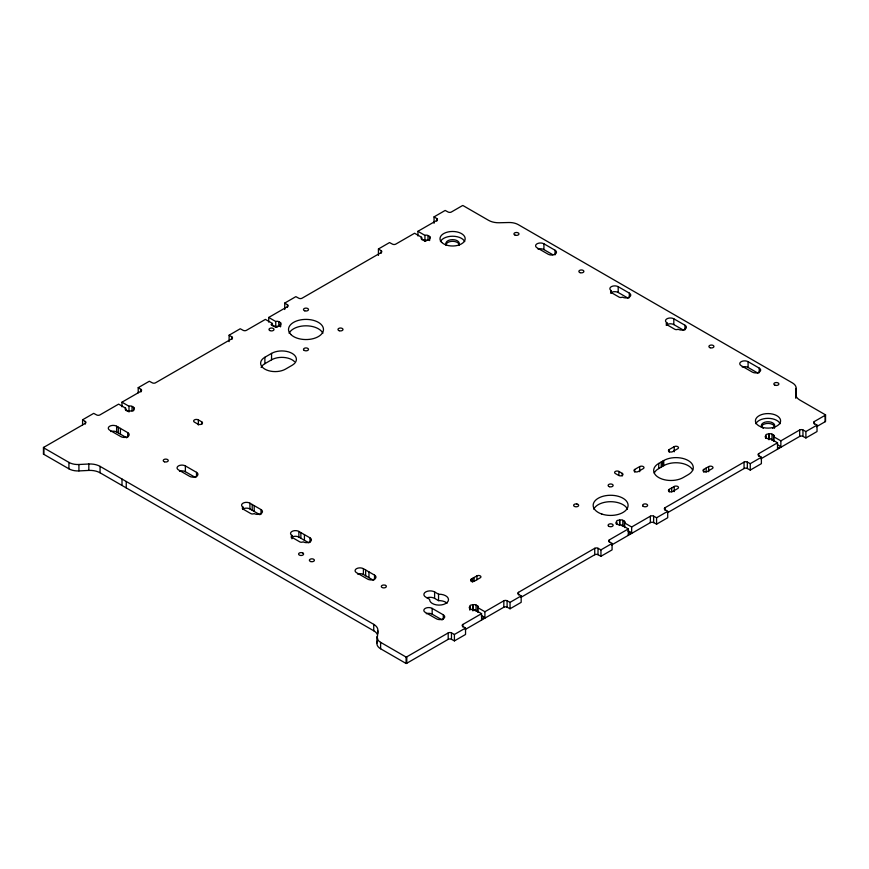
<?xml version="1.0" encoding="UTF-8"?>
<svg xmlns="http://www.w3.org/2000/svg" width="869" height="869" viewBox="0 0 869 869"><rect width="100%" height="100%" fill="white"/><g stroke="black" fill="none" stroke-linecap="round" stroke-linejoin="round"><path stroke-width="1.3" d="M795.689 397.741L796.113 388.378A12.59 7.267 0 0 0 792.441 382.925L518.272 224.637A12.59 7.267 0 0 0 508.821 222.518L499.273 222.757A14.165 8.179 0 0 1 488.639 220.368L462.905 205.518A1.575 0.912 0 0 0 462.199 205.757L451.402 211.993A2.357 1.358 0 0 1 448.122 212.025L445.178 210.439L434.055 216.87L434.055 223.29M795.863 398.111L796.113 388.378M481.567 620.075L481.567 613.655L462.862 624.453A2.357 1.358 0 0 0 462.797 626.353L465.545 628.048L465.545 634.468L454.411 640.898L451.478 639.312A2.357 1.358 0 0 0 448.198 639.345L406.801 663.243A1.575 0.912 0 0 1 406.095 663.481L380.611 648.774A12.59 7.267 0 0 1 376.972 642.995L377.83 630.861A14.165 8.179 0 0 0 373.746 624.366L100.065 466.371A14.165 8.179 0 0 0 88.823 464.003L78.927 464.502A12.59 7.267 0 0 1 68.933 462.406L43.45 447.687A1.575 0.912 0 0 1 43.852 447.285L85.26 423.377A2.357 1.358 0 0 0 85.314 421.487L82.577 419.792L93.7 413.362L96.644 414.947A2.357 1.358 0 0 0 99.924 414.915L118.629 404.118L125.657 408.18A2.357 1.358 0 0 0 125.918 409.929L127.471 410.831A2.357 1.358 0 0 0 130.502 410.972L130.687 410.874A2.357 1.358 0 0 0 133.087 410.537A2.357 1.358 0 0 0 133.663 409.158L133.848 409.049A2.357 1.358 0 0 0 133.587 407.3L132.034 406.399A2.357 1.358 0 0 0 128.992 406.247L121.964 402.184L121.964 406.811M376.972 642.995L377.657 638.433M138.204 392.81L138.204 387.672L149.338 381.252L152.271 382.827A2.357 1.358 0 0 0 155.551 382.794L231.795 338.78A2.357 1.358 0 0 0 231.849 336.89L229.112 335.195L240.235 328.764L243.179 330.35A2.357 1.358 0 0 0 246.448 330.318L265.382 319.39L272.41 323.453A2.357 1.358 0 0 0 272.67 325.202L274.224 326.103A2.357 1.358 0 0 0 277.265 326.244L277.439 326.147A2.357 1.358 0 0 0 279.84 325.81A2.357 1.358 0 0 0 280.415 324.419L280.6 324.322A2.357 1.358 0 0 0 280.35 322.562L278.786 321.671A2.357 1.358 0 0 0 275.755 321.519L268.717 317.457L268.717 322.084M284.739 309.494L284.739 303.075L295.862 296.644L298.806 298.23A2.357 1.358 0 0 0 302.086 298.197L381.111 252.575A2.357 1.358 0 0 0 381.165 250.685L378.428 248.979L389.551 242.56L392.484 244.146A2.357 1.358 0 0 0 395.764 244.113L414.589 233.25L421.617 237.302A2.357 1.358 0 0 0 421.867 239.062L423.431 239.963A2.357 1.358 0 0 0 426.462 240.105L426.646 239.996A2.357 1.358 0 0 0 429.047 239.67A2.357 1.358 0 0 0 429.623 238.28L429.807 238.182A2.357 1.358 0 0 0 429.547 236.422L427.993 235.532A2.357 1.358 0 0 0 424.952 235.38L417.924 231.317L417.924 235.944M121.964 402.184L140.887 391.256A2.357 1.358 0 0 0 140.952 389.366L138.204 387.672M268.717 317.457L287.422 306.659A2.357 1.358 0 0 0 287.476 304.769L284.739 303.075M417.924 231.317L436.738 220.454A2.357 1.358 0 0 0 436.792 218.564L434.055 216.87M264.882 357.257L271.552 353.401A14.556 8.408 0 0 1 292.136 353.401A14.556 8.408 0 0 1 292.136 365.284L285.466 369.14A14.556 8.408 0 0 1 264.882 369.14A14.556 8.408 0 0 1 264.882 357.257L264.882 363.676A14.556 8.408 0 0 0 261.113 367.446M264.882 363.676L271.552 359.82A14.556 8.408 0 0 1 294.45 361.569M634.696 469.466L639.703 466.577A2.52 1.456 0 0 1 643.266 466.577A2.52 1.456 0 0 1 643.266 468.63L638.259 471.519A2.52 1.456 0 0 1 634.696 471.519A2.52 1.456 0 0 1 634.696 469.466L634.696 472.041M669.195 449.555L674.203 446.666A2.52 1.456 0 0 1 677.755 446.666A2.52 1.456 0 0 1 677.755 448.719L672.747 451.608A2.52 1.456 0 0 1 669.195 451.608A2.52 1.456 0 0 1 669.195 449.555L669.195 452.119M658.735 463.427L663.742 460.537A17.304 9.993 0 0 1 688.215 460.537A17.304 9.993 0 0 1 688.215 474.67L683.208 477.559A17.304 9.993 0 0 1 658.735 477.559A17.304 9.993 0 0 1 658.735 463.427L658.735 468.565A17.304 9.993 0 0 0 654.248 473.051M658.735 468.565L663.742 465.675A17.304 9.993 0 0 1 692.702 470.162M471.324 579.102L476.896 575.886A2.357 1.358 0 0 1 480.231 575.886A2.357 1.358 0 0 1 480.231 577.809L474.67 581.024A2.357 1.358 0 0 1 471.324 581.024A2.357 1.358 0 0 1 471.324 579.102L471.324 581.665M669.195 489.377L674.203 486.488A2.52 1.456 0 0 1 677.755 486.488A2.52 1.456 0 0 1 677.755 488.541L672.747 491.441A2.52 1.456 0 0 1 669.195 491.441A2.52 1.456 0 0 1 669.195 489.377L669.195 491.952M703.684 469.466L708.691 466.577A2.52 1.456 0 0 1 712.254 466.577A2.52 1.456 0 0 1 712.254 468.63L707.247 471.519A2.52 1.456 0 0 1 703.684 471.519A2.52 1.456 0 0 1 703.684 469.466L703.684 472.041M469.684 609.104L469.868 606.692A2.357 1.358 0 0 1 470.433 605.302A2.357 1.358 0 0 1 472.845 604.976L473.018 604.867A2.357 1.358 0 0 1 476.06 605.02L477.613 605.921A2.357 1.358 0 0 1 477.874 607.67L477.874 612.297M765.643 438.237L765.817 435.825A2.357 1.358 0 0 1 766.393 434.435A2.357 1.358 0 0 1 768.793 434.109L768.978 434A2.357 1.358 0 0 1 772.02 434.142L773.573 435.043A2.357 1.358 0 0 1 773.823 436.803L773.823 441.419M616.436 524.376L616.621 521.965A2.357 1.358 0 0 1 617.196 520.574A2.357 1.358 0 0 1 619.597 520.249L619.771 520.14A2.357 1.358 0 0 1 622.812 520.292L624.366 521.183A2.357 1.358 0 0 1 624.626 522.942L624.626 527.57M376.972 636.575A12.59 7.267 0 0 0 380.611 642.343L406.095 657.062A1.575 0.912 0 0 0 406.801 656.823L448.198 632.925A2.357 1.358 0 0 1 451.478 632.882L454.411 634.468L465.545 628.048M477.874 607.67L484.902 611.733L503.824 600.805A2.357 1.358 0 0 1 507.105 600.772L510.049 602.347L521.172 595.928L518.435 594.233A2.357 1.358 0 0 1 518.489 592.332L594.733 548.317A2.357 1.358 0 0 1 598.013 548.285L600.946 549.871L612.08 543.451L609.332 541.745A2.357 1.358 0 0 1 609.386 539.855L628.32 528.928L628.32 535.347M624.626 522.942L631.654 527.005L650.36 516.197A2.357 1.358 0 0 1 653.64 516.164L656.584 517.75L667.707 511.33L664.97 509.625A2.357 1.358 0 0 1 665.024 507.735L744.049 462.112A2.357 1.358 0 0 1 747.329 462.08L750.262 463.666L761.385 457.235L758.648 455.541A2.357 1.358 0 0 1 758.702 453.651L777.527 442.788L777.527 449.208M773.823 436.803L780.862 440.855L799.676 429.992A2.357 1.358 0 0 1 802.956 429.959L805.9 431.545L817.023 425.126L814.275 423.42A2.357 1.358 0 0 1 814.34 421.53L825.148 415.295A1.575 0.912 0 0 0 825.55 414.882L799.828 400.033A14.165 8.179 0 0 1 795.689 393.885M481.567 619.434L484.902 617.511L481.383 615.48M628.32 534.707L631.654 532.784L628.146 530.753M777.527 448.567L780.862 446.644L777.342 444.613M465.197 629.525L503.824 607.225A2.357 1.358 0 0 1 507.105 607.192L510.049 608.778L521.172 602.347L521.172 595.928M520.835 597.405L594.733 554.748A2.357 1.358 0 0 1 598.013 554.715L600.946 556.29L612.08 549.871L612.08 543.451M611.613 544.993L650.36 522.627A2.357 1.358 0 0 1 653.64 522.595L656.584 524.17L667.707 517.75L667.707 511.33M667.349 512.819L744.049 468.543A2.357 1.358 0 0 1 747.329 468.5L750.262 470.086L761.385 463.666L761.385 457.235M760.918 458.799L799.676 436.423A2.357 1.358 0 0 1 802.956 436.39L805.9 437.965L817.023 431.545L817.023 425.126M816.502 426.712L825.148 421.715A1.575 0.912 0 0 0 825.55 421.313L825.55 414.882M43.45 447.687L43.45 454.118L68.933 468.825A12.59 7.267 0 0 0 78.927 470.922L88.823 470.422A14.165 8.179 0 0 1 100.065 472.79L373.746 630.796A14.165 8.179 0 0 1 377.591 634.924M555.052 250.239A4.877 2.813 0 0 1 555.052 254.215A4.877 2.813 0 0 1 548.154 254.215L537.031 247.795A4.877 2.813 0 0 1 537.031 243.809A4.877 2.813 0 0 1 543.929 243.809L555.052 250.239L555.052 254.867M611.298 292.983L611.298 290.67A4.877 2.813 0 0 1 611.298 286.694A4.877 2.813 0 0 1 618.196 286.694L629.319 293.114L629.319 297.741M666.925 325.104L666.925 322.79A4.877 2.813 0 0 1 666.925 318.814A4.877 2.813 0 0 1 673.823 318.814L684.957 325.234L684.957 329.862M759.224 368.108A4.877 2.813 0 0 1 759.224 372.095A4.877 2.813 0 0 1 752.326 372.095L741.192 365.675A4.877 2.813 0 0 1 741.192 361.689A4.877 2.813 0 0 1 748.09 361.689L759.224 368.108L759.224 372.736M538.041 249.142A4.877 2.813 0 0 1 543.929 249.599L552.825 254.736M610.516 293.059A4.877 2.813 0 0 1 618.196 292.473L628.211 298.252M666.154 325.169A4.877 2.813 0 0 1 673.823 324.593L683.838 330.372M742.202 367.022A4.877 2.813 0 0 1 748.09 367.468L758.105 373.246M777.527 442.788L770.488 438.726A2.357 1.358 0 0 1 767.457 438.584L765.893 437.683A2.357 1.358 0 0 1 765.643 435.923M771.335 439.66A2.357 1.358 0 0 1 772.02 439.931L773.573 440.822A2.357 1.358 0 0 1 773.91 441.072M421.443 239.127L424.952 241.158A2.357 1.358 0 0 1 426.244 240.909M622.237 473.377A2.52 1.456 0 0 1 622.237 475.441A2.52 1.456 0 0 1 618.674 475.441L615.339 473.507A2.52 1.456 0 0 1 615.339 471.454A2.52 1.456 0 0 1 618.891 471.454L622.237 473.377L622.237 475.951M628.32 528.928L621.292 524.865A2.357 1.358 0 0 1 618.25 524.724L616.697 523.822A2.357 1.358 0 0 1 616.436 522.073M271.063 324.593L275.755 327.298L275.755 321.519M628.146 531.393L631.654 533.425L631.654 527.005M201.684 421.813A2.748 1.586 0 0 1 201.684 424.061A2.748 1.586 0 0 1 197.784 424.061L194.45 422.138A2.748 1.586 0 0 1 194.45 419.89A2.748 1.586 0 0 1 198.349 419.89L201.684 421.813L201.684 424.387M481.567 613.655L474.528 609.593A2.357 1.358 0 0 1 471.498 609.451L469.933 608.55A2.357 1.358 0 0 1 469.684 606.801M125.484 410.005L127.819 411.352M481.383 616.121L483.729 617.479M434.609 591.941L438.541 594.211A9.44 5.453 0 0 1 448.502 599.556A9.44 5.453 0 0 1 438.888 605.106A9.44 5.453 0 0 1 429.634 599.349L425.712 597.079A6.289 3.639 0 0 1 425.712 591.941A6.289 3.639 0 0 1 434.609 591.941L434.609 598.372L438.541 600.631A9.44 5.453 0 0 1 447.09 603.205M127.754 432.643A4.877 2.813 0 0 1 127.754 436.618A4.877 2.813 0 0 1 120.856 436.618L109.722 430.198A4.877 2.813 0 0 1 109.722 426.212A4.877 2.813 0 0 1 116.62 426.212L127.754 432.643L127.754 437.259M196.513 472.334A4.877 2.813 0 0 1 196.513 476.321A4.877 2.813 0 0 1 189.616 476.321L178.482 469.89A4.877 2.813 0 0 1 178.482 465.914A4.877 2.813 0 0 1 185.379 465.914L196.513 472.334L196.513 476.962M243.016 509.462L243.016 507.148A4.877 2.813 0 0 1 243.016 503.173A4.877 2.813 0 0 1 249.914 503.173L261.037 509.592L261.037 514.22M291.973 538.813L291.973 535.413A4.877 2.813 0 0 1 291.973 531.437A4.877 2.813 0 0 1 298.871 531.437L309.994 537.857L309.994 542.375M374.528 575.115A4.877 2.813 0 0 1 374.528 579.102A4.877 2.813 0 0 1 367.63 579.102L356.507 572.671A4.877 2.813 0 0 1 356.507 568.695A4.877 2.813 0 0 1 363.405 568.695L374.528 575.115L374.528 579.742M443.288 614.817A4.877 2.813 0 0 1 443.288 618.793A4.877 2.813 0 0 1 436.39 618.793L425.267 612.373A4.877 2.813 0 0 1 425.267 608.387A4.877 2.813 0 0 1 432.165 608.387L443.288 614.817L443.288 619.434M291.202 537.672A4.877 2.813 0 0 1 298.871 537.085L308.886 542.864M110.732 431.545A4.877 2.813 0 0 1 116.62 431.991L126.7 437.813M179.492 471.248A4.877 2.813 0 0 1 185.379 471.693L195.395 477.472M243.016 508.952A4.877 2.813 0 0 1 249.914 508.952L259.896 514.72M357.517 574.029A4.877 2.813 0 0 1 363.405 574.474L373.42 580.253M426.277 613.72A4.877 2.813 0 0 1 432.165 614.166L442.18 619.955M825.148 415.295L825.148 421.715M814.34 421.53L814.34 424.105M805.9 431.545L805.9 437.965M802.956 429.959L802.956 436.39M799.676 429.992L799.676 436.423M780.862 440.855L780.862 447.285M773.573 435.043L773.573 440.822M772.02 434.142L772.02 439.931M768.978 434L768.978 439.779M768.793 434.109L768.793 438.726M765.817 435.825L765.817 438.139M758.702 453.651L758.702 456.225M750.262 463.666L750.262 470.086M748.09 361.689L748.09 367.468M747.329 462.08L747.329 468.5M744.049 462.112L744.049 468.543M708.691 466.577L708.691 471.715M706.182 468.022L706.182 471.878M674.203 446.666L674.203 451.804M674.203 486.488L674.203 491.626M673.823 318.814L673.823 324.593M671.694 487.933L671.694 491.789M665.024 507.735L665.024 510.309M663.742 460.537L663.742 465.675M662.569 461.211L662.569 466.349M661.233 461.982L661.233 467.12M656.584 517.75L656.584 524.17M653.64 516.164L653.64 522.595M650.36 516.197L650.36 522.627M639.703 466.577L639.703 471.715M624.366 521.183L624.366 526.972M622.812 520.292L622.812 526.071A2.357 1.358 0 0 0 621.878 525.734M619.771 520.14L619.771 524.767M619.597 520.249L619.597 524.876M618.891 471.454L618.891 475.31M618.196 286.694L618.196 292.473M616.621 521.965L616.621 524.279M609.386 539.855L609.386 542.43M600.946 549.871L600.946 556.29M598.013 548.285L598.013 554.715M594.733 548.317L594.733 554.748M543.929 243.809L543.929 249.599M518.489 592.332L518.489 594.907M510.049 602.347L510.049 608.778M507.105 600.772L507.105 607.192M503.824 600.805L503.824 607.225M484.902 611.733L484.902 618.152M477.613 605.921L477.613 611.7M476.896 575.886L476.896 579.742M476.06 605.02L476.06 611.439M474.105 577.494L474.105 581.35M473.018 604.867L473.018 610.646M472.845 604.976L472.845 610.755M472.649 578.33L472.649 582.187M469.868 606.692L469.868 610.157M462.862 624.453L462.862 627.027M454.411 634.468L454.411 640.898M451.478 632.882L451.478 639.312M448.198 632.925L448.198 639.345M438.541 594.211L438.541 600.631M436.792 218.564L436.792 221.128M432.165 608.387L432.165 614.166M429.547 236.422L429.623 240.594M427.993 235.532L427.993 240.148M424.952 235.38L424.952 241.158M421.617 237.302L421.617 239.616M406.801 656.823L406.801 663.243M406.095 657.062L406.095 663.481M381.165 250.685L381.165 253.248M380.611 642.343L380.611 648.774M378.428 248.979L378.428 255.41M377.83 630.861L377.83 633.436M373.746 624.366L373.746 630.796M368.967 571.9L368.967 577.679M365.643 569.988L365.643 575.767M363.405 568.695L363.405 574.474M304.432 534.641L304.432 540.301M300.87 532.588L300.87 538.237M298.871 531.437L298.871 537.085M287.476 304.769L287.476 307.333M280.6 324.322L280.6 326.635M280.415 324.419L280.415 326.733M280.35 322.562L280.35 326.038M278.786 321.671L278.786 326.288M272.41 323.453L272.41 325.756M271.552 353.401L271.552 359.82M254.193 505.639L254.193 511.428M252.195 504.487L252.195 510.266M249.914 503.173L249.914 508.952M231.849 336.89L231.849 339.453M229.112 335.195L229.112 341.615M198.349 419.89L198.349 425.028M185.379 465.914L185.379 471.693M140.952 389.366L140.952 391.941M133.587 407.3L133.587 410.765M132.034 406.399L132.034 411.026M128.992 406.247L128.992 412.025M126.244 481.48L126.244 487.9M125.657 408.18L125.657 410.494M122.008 479.036L122.008 485.456M120.422 428.406L120.422 434.185M118.303 427.179L118.303 432.968M116.62 426.212L116.62 431.991M100.065 466.371L100.065 472.79M88.823 464.003L88.823 470.422M85.314 421.487L85.314 424.061M82.577 419.792L82.577 424.93M78.927 464.502L78.927 470.922M68.933 462.406L68.933 468.825M43.852 447.285L43.852 453.705A1.575 0.912 0 0 0 43.45 454.118M795.559 392.321A12.59 7.267 0 0 1 796.113 394.808M593.755 509.169A17.467 10.08 0 0 1 610.625 501.695A17.467 10.08 0 0 1 627.494 509.169M445.895 245.167A6.691 3.856 0 0 1 452.575 241.3A6.691 3.856 0 0 1 459.267 245.167M761.32 427.276A6.691 3.856 0 0 1 768.88 423.442A6.691 3.856 0 0 1 774.464 428.276M427.016 597.796A6.289 3.639 0 0 1 434.609 598.372M289.116 333.283A17.467 10.08 0 0 1 305.997 325.81A17.467 10.08 0 0 1 322.866 333.283M276.233 327.146A2.357 1.358 0 0 1 277.591 327.081M473.768 610.451A2.357 1.358 0 0 1 475.126 610.472M446.785 245.427A6.691 3.856 0 0 1 452.575 239.627A6.691 3.856 0 0 1 458.376 245.427M440.42 241.615A12.59 7.267 0 0 1 452.575 236.227A12.59 7.267 0 0 1 464.741 241.615M763.286 428.33A6.691 3.856 0 0 1 763.286 422.877A6.691 3.856 0 0 1 772.737 422.877A6.691 3.856 0 0 1 772.737 428.33M755.845 423.724A12.59 7.267 0 0 1 768.011 418.337A12.59 7.267 0 0 1 780.166 423.724M611.298 290.67A2.357 1.358 0 0 0 611.298 292.603L619.086 297.1A2.357 1.358 0 0 0 622.421 297.1A4.877 2.813 0 0 0 629.319 297.1A4.877 2.813 0 0 0 629.319 293.114M684.957 325.234A4.877 2.813 0 0 1 684.957 329.221A4.877 2.813 0 0 1 678.059 329.221A2.357 1.358 0 0 1 674.713 329.221L666.925 324.724A2.357 1.358 0 0 1 666.925 322.79M243.016 507.148A2.357 1.358 0 0 0 243.016 509.082L250.804 513.579A2.357 1.358 0 0 0 254.139 513.579A4.877 2.813 0 0 0 261.037 513.579A4.877 2.813 0 0 0 261.037 509.592M291.973 535.413A2.357 1.358 0 0 0 291.973 537.346L299.762 541.843A2.357 1.358 0 0 0 303.096 541.843A4.877 2.813 0 0 0 309.994 541.843A4.877 2.813 0 0 0 309.994 537.857M576.788 503.944L576.136 503.901A2.52 1.456 0 0 0 573.855 505.964A2.52 1.456 0 0 0 578.059 506.29A2.52 1.456 0 0 0 576.788 503.944M761.711 427.146L759.104 425.984A12.59 7.267 0 0 1 763.699 414.024A12.59 7.267 0 0 1 780.547 421.487A12.59 7.267 0 0 1 761.711 427.146M385.597 585.424L385.076 585.195A2.52 1.456 0 0 0 381.317 586.325A2.52 1.456 0 0 0 384.685 587.813A2.52 1.456 0 0 0 385.597 585.424M302.879 553.021L302.358 552.782A2.52 1.456 0 0 0 298.588 553.922A2.52 1.456 0 0 0 301.956 555.41A2.52 1.456 0 0 0 302.879 553.021M642.941 506.073L642.68 505.725A2.52 1.456 0 0 1 645.558 503.922A2.52 1.456 0 0 1 647.177 506.182A2.52 1.456 0 0 1 642.941 506.073M441.68 242.375L440.42 240.615A12.59 7.267 0 0 1 454.769 231.578A12.59 7.267 0 0 1 462.895 242.907A12.59 7.267 0 0 1 441.68 242.375M608.441 525.995L608.191 525.636A2.52 1.456 0 0 1 611.059 523.833A2.52 1.456 0 0 1 612.688 526.103A2.52 1.456 0 0 1 608.441 525.995M290.865 334.511L289.116 332.077A17.467 10.08 0 0 1 309.027 319.542A17.467 10.08 0 0 1 320.303 335.26A17.467 10.08 0 0 1 290.865 334.511M609.365 486.694A2.52 1.456 0 0 0 613.145 485.434A2.52 1.456 0 0 0 609.365 484.174A2.52 1.456 0 0 0 609.365 486.694M601.891 514.079A17.467 10.08 0 0 0 628.091 505.356A17.467 10.08 0 0 0 601.891 496.623A17.467 10.08 0 0 0 601.891 514.079M775.094 385.239A2.52 1.456 0 0 0 778.874 383.979A2.52 1.456 0 0 0 775.094 382.718A2.52 1.456 0 0 0 775.094 385.239M710.158 347.752A2.52 1.456 0 0 0 713.938 346.492A2.52 1.456 0 0 0 710.158 345.232A2.52 1.456 0 0 0 710.158 347.752M580.123 272.67A2.52 1.456 0 0 0 583.892 271.41A2.52 1.456 0 0 0 580.123 270.15A2.52 1.456 0 0 0 580.123 272.67M515.187 235.184A2.52 1.456 0 0 0 518.967 233.924A2.52 1.456 0 0 0 515.187 232.664A2.52 1.456 0 0 0 515.187 235.184M339.225 330.731A2.52 1.456 0 0 0 343.005 329.47A2.52 1.456 0 0 0 339.225 328.21A2.52 1.456 0 0 0 339.225 330.731M304.737 310.82A2.52 1.456 0 0 0 308.506 309.56A2.52 1.456 0 0 0 304.737 308.299A2.52 1.456 0 0 0 304.737 310.82M304.215 350.413A2.52 1.456 0 0 0 308.419 349.762A2.52 1.456 0 0 0 305.345 347.98A2.52 1.456 0 0 0 304.215 350.413M269.716 330.502A2.52 1.456 0 0 0 273.931 329.851A2.52 1.456 0 0 0 270.846 328.069A2.52 1.456 0 0 0 269.716 330.502M164.491 461.808A2.52 1.456 0 0 0 168.26 460.548A2.52 1.456 0 0 0 164.491 459.288A2.52 1.456 0 0 0 164.491 461.808M310.635 561.537A2.52 1.456 0 0 0 314.404 560.277A2.52 1.456 0 0 0 310.635 559.017A2.52 1.456 0 0 0 310.635 561.537"/></g></svg>
